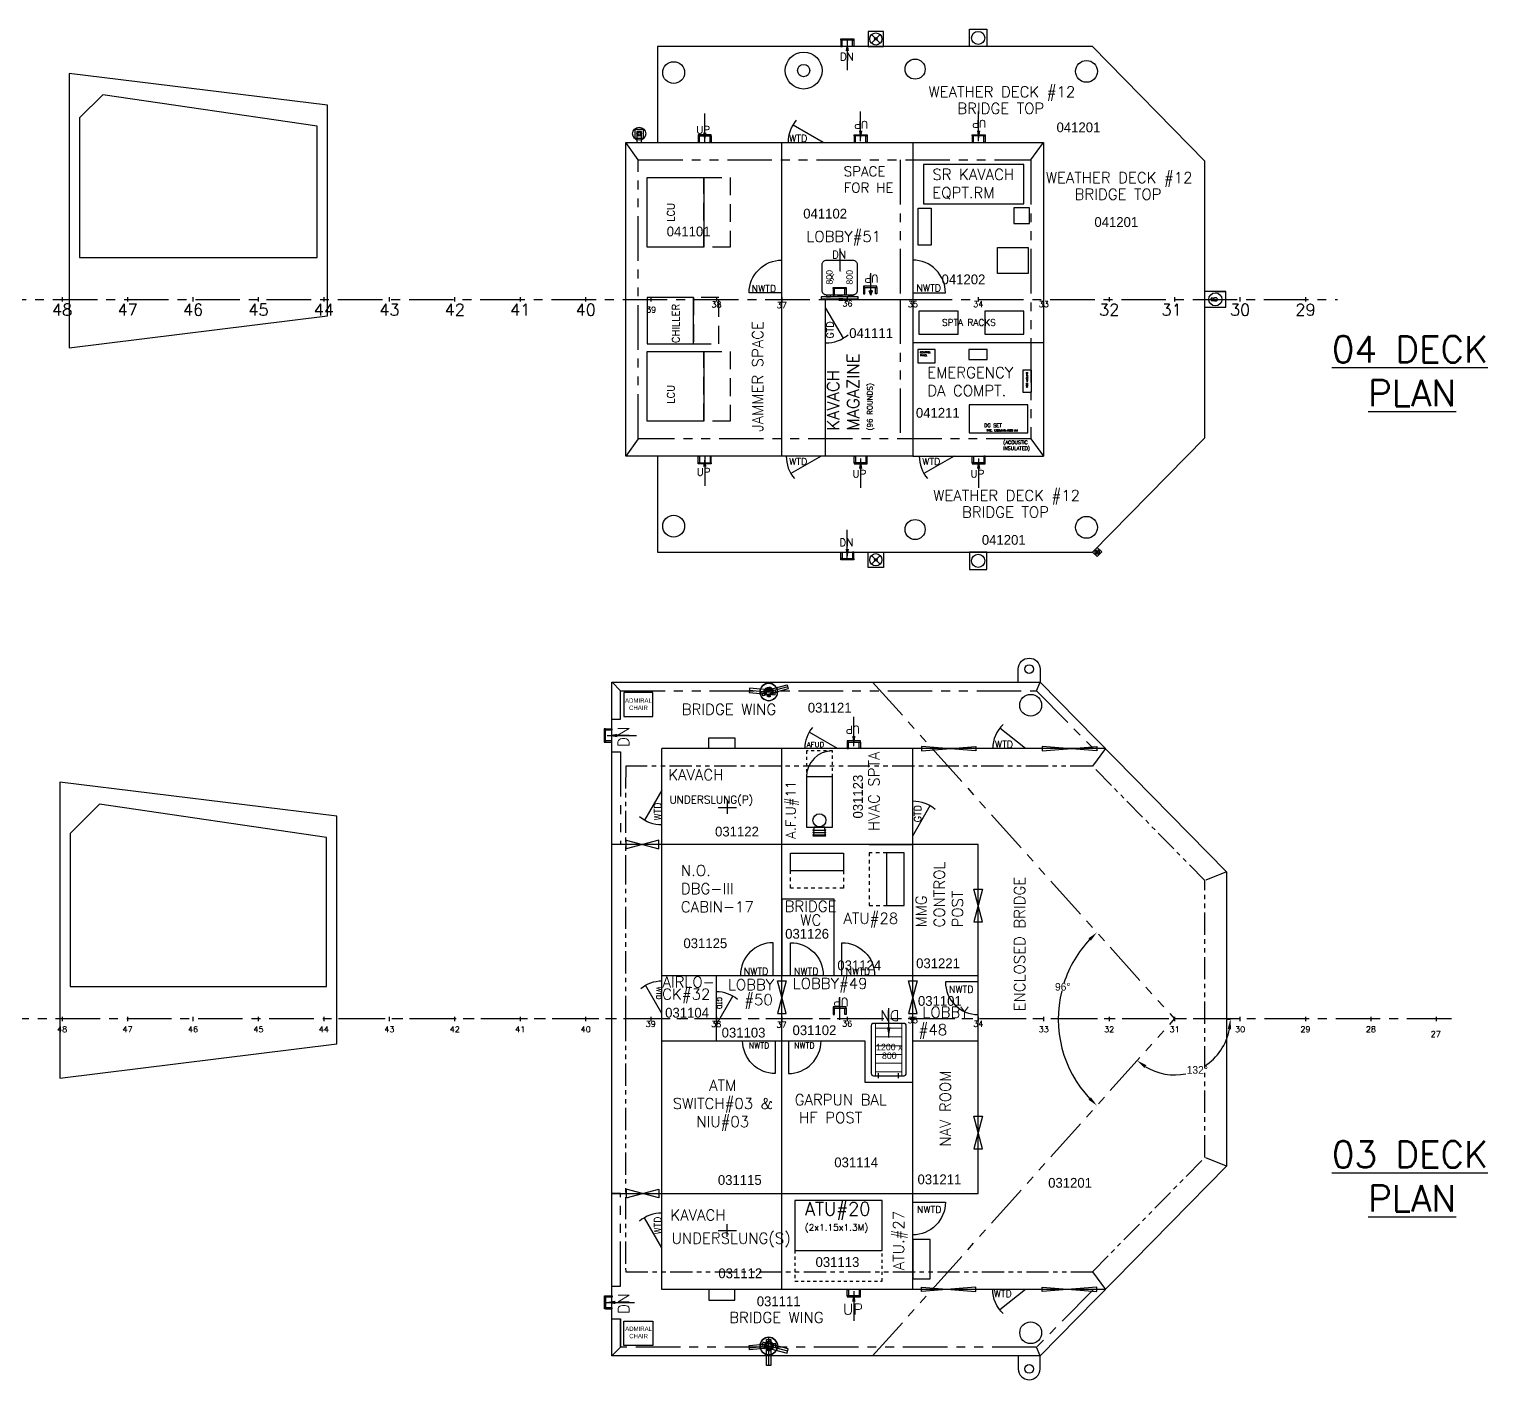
# Model space of a CAD drawing. Header units: inches. Extents: x -439515 to 171412, y -8673 to 415183.
# Drawn here: x 83570 to 112236, y 196994 to 223549 of the extents above; entities that cross this region are included whole.
import ezdxf
from ezdxf.enums import TextEntityAlignment as Align

# ---------------------------------------------------------------- set-up
doc = ezdxf.new("R2010")
doc.units = ezdxf.units.IN
doc.header["$LTSCALE"] = 700
doc.header["$MEASUREMENT"] = 0
doc.header["$PDMODE"] = 34
for name, pattern in [('CENTER', [2, 1.25, -0.25, 0.25, -0.25]), ('DASHED', [0.75, 0.5, -0.25]), ('DOT', [0.2, 0.1, -0.1]), ('PHANTOM', [2.5, 1.25, -0.25, 0.25, -0.25, 0.25, -0.25]), ('PHANTOM2', [1.25, 0.625, -0.125, 0.125, -0.125, 0.125, -0.125])]:
    doc.linetypes.add(name, pattern=pattern)
for name, color, linetype in [('00', 7, 'Continuous'), ('01', 7, 'Continuous'), ('3_DK_TEXT', 7, 'Continuous'), ('AFU D', 7, 'Continuous'), ('COMPT.NOS', 4, 'Continuous'), ('COMPTNAME', 7, 'Continuous'), ('HATCH', 142, 'Continuous'), ('HATCHES', 7, 'Continuous'), ('LIGHT_BULKHEADS', 7, 'Continuous'), ('UP-DOWN', 7, 'Continuous')]:
    doc.layers.add(name, color=color, linetype=linetype)
doc.layers.add('LADDER', color=7, linetype='Continuous', lineweight=15)
doc.styles.add('ROMANS', font='romans')
doc.styles.add('style1', font='romans.shx', dxfattribs={"height": 250})
doc.dimstyles.new('ISO-25', dxfattribs={"dimtxt": 2.5, "dimasz": 2.5, "dimexe": 1.25, "dimexo": 0.625, "dimtad": 1, "dimdsep": 46, "dimtxsty": 'Standard', "dimcen": 2.5, "dimadec": 0, "dimazin": 0, "dimtfac": 1, "dimtmove": 2, "dimatfit": 3, "dimfxl": 1, "dimtolj": 1, "dimtzin": 0, "dimarcsym": 0})
doc.dimstyles.get("Standard").update_dxf_attribs({"dimtxt": 150.18, "dimasz": 200.18, "dimexe": 0.8, "dimexo": 0.625, "dimgap": 0.09, "dimtad": 0, "dimtih": 1, "dimtoh": 1, "dimdec": 0, "dimzin": 0, "dimdsep": 46, "dimtxsty": 'Standard', "dimcen": 8.09, "dimclrd": 40, "dimclre": 40, "dimadec": 0, "dimazin": 0, "dimtfac": 1, "dimtdec": 0, "dimtofl": 0, "dimtmove": 0, "dimatfit": 3, "dimfxl": 1, "dimtolj": 1, "dimtzin": 0, "dimarcsym": 0})

# ---------------------------------------------------------------- blocks, each defined once
blk = doc.blocks.new('fghghj')
at = {"color": 3, "linetype": 'Continuous'}
blk.add_lwpolyline([(318315, -37952), (318615, -37952), (318615, -37927), (318315, -37927)], close=True, dxfattribs=at)
at = {"layer": '00', "color": 3}
for points in [[(318345, -38102), (318345, -37952), (318315, -37952), (318315, -38102)], [(318585, -38102), (318585, -37952), (318615, -37952), (318615, -38102)]]:
    blk.add_lwpolyline(points, close=True, dxfattribs=at)
at = {"layer": '01', "color": 4, "linetype": 'ByBlock'}
blk.add_line((318615, -37927), (318615, -37927), dxfattribs=at)
blk.add_line((318615, -37927), (318615, -37927), dxfattribs=at)
blk = doc.blocks.new('DRW', base_point=(42299, 4033))
at = {"linetype": 'Continuous'}
blk.add_line((41799, 4033), (42665, 4533), dxfattribs=at)
blk.add_arc((41799, 4033), 1000, 0, 40, dxfattribs=at)
blk = doc.blocks.new('fgh')
at = {"color": 40}
blk.add_lwpolyline([(1550, 93659), (1550, 93138)], dxfattribs=at)
blk.add_solid([(1536, 93598), (1550, 93679), (1563, 93598)], dxfattribs=at)
blk = doc.blocks.new('DLW', base_point=(36724, 4033))
at = {"linetype": 'Continuous'}
blk.add_line((37224, 4033), (36358, 4533), dxfattribs=at)
blk.add_arc((37224, 4033), 1000, 140, 180, dxfattribs=at)
blk = doc.blocks.new('device 1k plan1')
at = {"layer": '01', "linetype": 'ByBlock'}
for points in [[(182133, 291323), (182145, 291323), (182145, 291333), (182133, 291333)], [(182145, 291303), (182198, 291303), (182198, 291353), (182145, 291353)]]:
    blk.add_lwpolyline(points, close=True, dxfattribs=at)
for centre, radius in [((182243, 291328), 150), ((182248, 291328), 43.2)]:
    blk.add_circle(centre, radius, dxfattribs=at)
blk = doc.blocks.new('atu20plan1')
at = {"layer": '01', "color": 3, "linetype": 'ByBlock'}
blk.add_lwpolyline([(174063, 216391), (176063, 216391), (176063, 217541), (174063, 217541)], close=True, dxfattribs=at)
at = {"layer": '01', "color": 4, "linetype": 'DOT'}
blk.add_lwpolyline([(174063, 216391), (174063, 215691), (176063, 215691), (176063, 216391)], dxfattribs=at)
at = {"insert": (174290, 217497), "char_height": 400, "width": 1855.09, "attachment_point": 1, "style": 'ROMANS'}
blk.add_mtext('{\\H0.75x;ATU#20\\P\\H0.5x;(2x1.15x1.3M)\\P }', dxfattribs=at)
blk = doc.blocks.new('DLN', base_point=(36758, 6815))
at = {"linetype": 'Continuous'}
blk.add_lwpolyline([(37258, 6815), (37258, 7815, 0.414214), (36258, 6815)], format="xyb", dxfattribs=at)
blk = doc.blocks.new('*D248')
at = {"layer": '01', "color": 40, "linetype": 'ByBlock', "lineweight": -2, "transparency": 16777216}
blk.add_line((107100, 204088), (107177, 204088), dxfattribs=at)
for start, end in [(302.3773, 349.5388), (238.6102, 281.6927)]:
    blk.add_arc((106078, 204088), 1098, start, end, dxfattribs=at)
at = {"layer": '01', "color": 40, "linetype": 'ByBlock', "transparency": 16777216}
for points in [[(107124, 203892), (107191, 203886), (107176, 204088)], [(105486, 203124), (105526, 203178), (105346, 203270)]]:
    blk.add_solid(points, dxfattribs=at)
at = {"layer": 'Defpoints', "color": 0, "linetype": 'ByBlock', "transparency": 16777216}
for p in [(102220, 204088), (106078, 204088), (107100, 204088), (106118, 202991), (100146, 197465)]:
    blk.add_point(p, dxfattribs=at)
at = {"layer": '01', "color": 0, "linetype": 'ByBlock', "transparency": 16777216, "insert": (106526, 203086), "char_height": 150.2, "attachment_point": 5}
blk.add_mtext('\\A1;132°', dxfattribs=at)
blk = doc.blocks.new('*D249')
at = {"layer": '01', "color": 40, "linetype": 'ByBlock', "lineweight": -2, "transparency": 16777216}
for start, end in [(136.8721, 161.9786), (165.9027, 223.1279)]:
    blk.add_arc((106078, 204088), 2285, start, end, dxfattribs=at)
at = {"layer": '01', "color": 40, "linetype": 'ByBlock', "transparency": 16777216}
for points in [[(104387, 205674), (104434, 205627), (104553, 205790)], [(104434, 202550), (104387, 202502), (104553, 202386)]]:
    blk.add_solid(points, dxfattribs=at)
at = {"layer": 'Defpoints', "color": 0, "linetype": 'ByBlock', "transparency": 16777216}
for p in [(100146, 210712), (106078, 204088), (106078, 204088), (103882, 203457), (100146, 197465)]:
    blk.add_point(p, dxfattribs=at)
at = {"layer": '01', "color": 0, "linetype": 'ByBlock', "transparency": 16777216, "insert": (103882, 204720), "char_height": 150.2, "attachment_point": 5}
blk.add_mtext('\\A1;96°', dxfattribs=at)
blk = doc.blocks.new('gtd750')
at = {"linetype": 'Continuous'}
blk.add_line((-88850, 221641), (-88475, 222291), dxfattribs=at)
blk.add_arc((-88850, 221641), 750, 50, 90, dxfattribs=at)
blk = doc.blocks.new('mmgplanview1')
at = {"color": 3, "linetype": 'CENTER'}
blk.add_line((166624, 213789, 6), (166624, 214439, 6), dxfattribs=at)
at = {"color": 3, "linetype": 'ByBlock', "elevation": 6}
blk.add_lwpolyline([(166574, 214389), (166674, 214389), (166674, 213789), (166574, 213789)], close=True, dxfattribs=at)
at = {"color": 3, "linetype": 'ByBlock'}
for radius in [200, 75]:
    blk.add_circle((166624, 214239, 6), radius, dxfattribs=at)
at = {"layer": '01', "linetype": 'DOT'}
blk.add_circle((166624, 214239, 6), 105, dxfattribs=at)
blk = doc.blocks.new('750DOOR1')
at = {"color": 7}
blk.add_line((-91894, 208089), (-91305, 207623), dxfattribs=at)
blk.add_arc((-91906, 208091), 762, 313.1183, 359.8503, dxfattribs=at)
blk = doc.blocks.new('A$C49E2739F')
at = {"layer": 'LADDER', "color": 3}
for p, q in [((112, 600), (1312, 600)), ((200, 600), (200, 0)), ((400, 600), (400, 0)), ((600, 600), (600, 0)), ((800, 600), (800, 0)), ((1000, 600), (1000, 0)), ((1200, 600), (1200, 0)), ((112, 0), (1312, 0))]:
    blk.add_line(p, q, dxfattribs=at)
blk = doc.blocks.new('htch88')
at = {"color": 5}
blk.add_line((163022, 672855), (162597, 672855), dxfattribs=at)
for points in [[(163447, 672805), (163447, 672855), (162597, 672855), (162597, 672805)], [(162810, 672855), (162810, 672895), (162722, 672895), (162722, 672855)], [(162985, 672855), (162985, 672895), (163072, 672895), (163072, 672855)], [(163094, 672775), (163094, 672805), (163004, 672805), (163004, 672775)], [(163235, 672855), (163235, 672895), (163322, 672895), (163322, 672855)]]:
    blk.add_lwpolyline(points, close=True, dxfattribs=at)
at = {"layer": 'HATCH'}
blk.add_lwpolyline([(162722, 673695), (163322, 673695, -0.414214), (163422, 673595), (163422, 672995, -0.414214), (163322, 672895), (162722, 672895, -0.414214), (162622, 672995), (162622, 673595, -0.414214)], format="xyb", close=True, dxfattribs=at)
at = {"color": 3, "linetype": 'Continuous', "xscale": -1}
blk.add_blockref('fghghj', (481487, 710997), dxfattribs=at)
at = {"layer": 'HATCHES'}
for p in [(162861, 673134), (163323, 673134)]:
    blk.add_text('800', height=150, rotation=90, dxfattribs=at).set_placement(p)
blk.add_text('  X', height=150, dxfattribs=at).set_placement((162664, 673228))
blk = doc.blocks.new('AFU10PLAN1')
at = {"layer": '01', "linetype": 'ByBlock'}
for p, q in [((383253, 223369), (383553, 223369)), ((383279, 223394), (383279, 223441)), ((383527, 223394), (383527, 223441)), ((383253, 223318), (383553, 223318)), ((383253, 223267), (383553, 223267))]:
    blk.add_line(p, q, dxfattribs=at)
at = {"layer": '01', "color": 4, "linetype": 'DOT'}
blk.add_lwpolyline([(383703, 224591), (383703, 225191), (383103, 225191), (383103, 224591)], dxfattribs=at)
at = {"layer": '01', "linetype": 'ByBlock'}
blk.add_lwpolyline([(383703, 224591), (383103, 224591), (383103, 223441), (383703, 223441)], close=True, dxfattribs=at)
for points in [[(383279, 223241), (383253, 223267), (383279, 223292), (383253, 223318), (383279, 223343), (383253, 223369), (383279, 223394)], [(383527, 223441), (383279, 223441)], [(383527, 223241), (383553, 223267), (383527, 223292), (383553, 223318), (383527, 223343), (383553, 223369), (383527, 223394)], [(383253, 223241), (383553, 223241)]]:
    blk.add_lwpolyline(points, dxfattribs=at)
blk.add_circle((383403, 223597), 150, dxfattribs=at)
blk.add_arc((383703, 224591), 600, 90, 180, dxfattribs=at)
blk = doc.blocks.new('afu10plan2')
at = {"layer": '01', "linetype": 'ByBlock', "rotation": 180}
blk.add_blockref('AFU10PLAN1', (556841, 450983), dxfattribs=at)
blk = doc.blocks.new('dfer45')
at = {"color": 40}
for p, q in [((-131930, 120161), (-131830, 120198)), ((-131930, 120161), (-131830, 120125)), ((-131830, 120198), (-131830, 120161)), ((-131830, 120125), (-131830, 120161))]:
    blk.add_line(p, q, dxfattribs=at)
at = {"layer": 'UP-DOWN', "color": 40}
blk.add_leader([(-131930, 120161), (-131427, 120161)], dimstyle='ISO-25', dxfattribs=at)

msp = doc.modelspace()

# ---------------------------------------------------------------- linework, layer by layer
at = {"color": 2, "linetype": 'PHANTOM'}
for p, q in [((95540.4, 220977.2), (95292.2, 221320.2)), ((103253.2, 220977.2), (103505.9, 221320.2)), ((95540.4, 215496.7), (95292.2, 215153.7)), ((103253.2, 215496.7), (103505.9, 215153.7))]:
    msp.add_line(p, q, dxfattribs=at)
at = {"color": 1}
for p, q in [((100933.7, 221320.2), (100933.7, 215153.7)), ((104721, 209404), (96003.9, 209404)), ((96003.9, 198772.6), (96003.9, 209404)), ((102219.8, 200658.8), (102219.8, 207517.8)), ((96003.9, 204945.7), (97075.6, 204945.7)), ((96003.9, 203659.6), (97075.6, 203659.6)), ((104721, 198772.6), (96003.9, 198772.6))]:
    msp.add_line(p, q, dxfattribs=at)
at = {"color": 5, "linetype": 'CENTER'}
for p, q in [((54635.5, 218236.9), (109279.3, 218236.9)), ((107364.1, 204088.3), (54635.5, 204088.3)), ((111522.2, 204088.3), (89359.2, 204088.3))]:
    msp.add_line(p, q, dxfattribs=at)
at = {"color": 7}
for p, q in [((84214.9, 218279.8), (84214.9, 218194.1)), ((85501, 218279.8), (85501, 218194.1)), ((86787.1, 218279.8), (86787.1, 218194.1)), ((88073.1, 218279.8), (88073.1, 218194.1)), ((89359.2, 218279.8), (89359.2, 218194.1)), ((90645.3, 218279.8), (90645.3, 218194.1)), ((91931.3, 218279.8), (91931.3, 218194.1)), ((93217.4, 218279.8), (93217.4, 218194.1)), ((94503.4, 218279.8), (94503.4, 218194.1)), ((94503.4, 218279.8), (94503.4, 218194.1)), ((95789.5, 218279.8), (95789.5, 218194.1)), ((97075.6, 218279.8), (97075.6, 218194.1)), ((104791.9, 218279.8), (104791.9, 218194.1)), ((106078, 218279.8), (106078, 218194.1)), ((107364.1, 218279.8), (107364.1, 218194.1)), ((108650.1, 218279.8), (108650.1, 218194.1)), ((84214.9, 204131.2), (84214.9, 204045.4)), ((85501, 204131.2), (85501, 204045.4)), ((86787.1, 204131.2), (86787.1, 204045.4)), ((88073.1, 204131.2), (88073.1, 204045.4)), ((89359.2, 204131.2), (89359.2, 204045.4)), ((99647.7, 204131.2), (99647.7, 204045.4)), ((108650.2, 204131.7), (108650.2, 204046)), ((108650.2, 204131.7), (108650.2, 204046)), ((109936.2, 204131.7), (109936.2, 204046)), ((109936.2, 204131.7), (109936.2, 204046)), ((111222.3, 204131.7), (111222.3, 204046))]:
    msp.add_line(p, q, dxfattribs=at)
at = {"color": 5}
for p, q in [((98361.6, 218279.8), (98361.6, 218194.1)), ((98361.6, 218279.8), (98361.6, 218194.1)), ((99647.7, 218279.8), (99647.7, 218194.1)), ((100933.7, 218279.8), (100933.7, 218194.1)), ((102219.8, 218279.8), (102219.8, 218194.1)), ((102219.8, 218279.8), (102219.8, 218194.1)), ((103505.9, 218279.8), (103505.9, 218194.1)), ((90645.3, 204131.2), (90645.3, 204045.4)), ((91931.3, 204131.2), (91931.3, 204045.4)), ((91931.3, 204131.2), (91931.3, 204045.4)), ((93217.4, 204131.2), (93217.4, 204045.4)), ((93217.4, 204131.2), (93217.4, 204045.4)), ((93217.4, 204131.2), (93217.4, 204045.4)), ((93217.4, 204131.2), (93217.4, 204045.4)), ((94503.4, 204131.2), (94503.4, 204045.4)), ((94503.4, 204131.2), (94503.4, 204045.4)), ((94503.5, 204131.2), (94503.5, 204045.4)), ((94503.5, 204131.2), (94503.5, 204045.4)), ((95789.5, 204131.2), (95789.5, 204045.4)), ((95789.5, 204131.2), (95789.5, 204045.4)), ((97075.6, 204131.2), (97075.6, 204045.4)), ((97075.6, 204131.2), (97075.6, 204045.4)), ((98361.7, 204131.2), (98361.7, 204045.4)), ((98361.7, 204131.2), (98361.7, 204045.4)), ((99647.7, 204131.2), (99647.7, 204045.4)), ((100933.8, 204131.2), (100933.8, 204045.4)), ((100933.8, 204131.2), (100933.8, 204045.4)), ((102219.8, 204131.2), (102219.8, 204045.4)), ((102219.8, 204131.2), (102219.8, 204045.4)), ((103505.9, 204131.2), (103505.9, 204045.4)), ((104792, 204131.2), (104792, 204045.4)), ((106078, 204131.2), (106078, 204045.4)), ((107364.1, 204131.2), (107364.1, 204045.4))]:
    msp.add_line(p, q, dxfattribs=at)
for p, q in [((104599.1, 213232.7), (104519.2, 213305.1)), ((104595.4, 213306.7), (104521.9, 213230.1)), ((97289.8, 208372.2), (97289.8, 208120.1)), ((95023.1, 200658.8), (102219.8, 200658.8)), ((97289.8, 199804.4), (97289.8, 200056.5))]:
    msp.add_line(p, q)
at = {"color": 4, "linetype": 'PHANTOM'}
for p, q in [((95191.9, 210542.5), (95023.9, 210711.5)), ((95023.8, 209982.7), (95191.9, 209982.7)), ((95023.8, 198193.9), (95191.9, 198193.9))]:
    msp.add_line(p, q, dxfattribs=at)
at = {"color": 0}
msp.add_line((100933.8, 198772.6), (100933.8, 209404), dxfattribs=at)
at = {"color": 2}
for p, q in [((97110.5, 208246), (97469.4, 208246)), ((97110.5, 199930.6), (97469.4, 199930.6))]:
    msp.add_line(p, q, dxfattribs=at)
at = {"linetype": 'Continuous'}
msp.add_line((102219.8, 207517.8), (95022.8, 207517.8), dxfattribs=at)
at = {"color": 42}
for p, q in [((97075.6, 204945.7), (102219.8, 204945.7)), ((100933.8, 203659.6), (102219.8, 203659.6))]:
    msp.add_line(p, q, dxfattribs=at)
at = {"color": 7, "elevation": 3144}
for points in [[(84358.6, 222679.3), (84358.6, 217286.4), (89429.9, 217916), (89429.9, 222056.8)], [(84171.2, 208742.4), (84171.2, 202925.7), (89617.3, 203601.8), (89617.3, 208073.9)]]:
    msp.add_lwpolyline(points, close=True, dxfattribs=at)
at = {"color": 7}
for points in [[(85015.2, 222260.5), (84560, 221805.4), (84560, 219062.9), (89228.4, 219062.9), (89228.4, 221641.5)], [(84949.3, 208310.9), (84372.7, 207734.3), (84372.7, 204726.9), (89415.8, 204726.9), (89415.8, 207654.7)]]:
    msp.add_lwpolyline(points, close=True, dxfattribs=at)
at = {"color": 2, "linetype": 'PHANTOM'}
for points in [[(95540.4, 215496.7), (95540.4, 220977.2), (103253.2, 220977.2), (103253.2, 215496.7), (95540.4, 215496.7)], [(100686.1, 220977.2), (100686.1, 218236.9), (100686.1, 215496.7)]]:
    msp.add_lwpolyline(points, dxfattribs=at)
for points in [[(96831, 220634.3), (96831, 219262.5), (95716.4, 219262.5), (95716.4, 220634.3)], [(101038.6, 219303.1), (101038.6, 220031.9), (101295.8, 220031.9), (101295.8, 219303.1)], [(102922.9, 219729), (103231.5, 219729), (103231.5, 220037.7), (102922.9, 220037.7)], [(103202, 219258), (103202, 218743.5), (102601.8, 218743.5), (102601.8, 219258)], [(103202, 219258), (103202, 218743.5), (102601.8, 218743.5), (102601.8, 219258)], [(96625.3, 218274.4), (95716.4, 218274.4), (95716.4, 217365.6), (96625.3, 217365.6)], [(101055, 217554.8), (101826.6, 217554.8), (101826.6, 218004.9), (101055, 218004.9)], [(102347.5, 217554.8), (103119.1, 217554.8), (103119.1, 218004.9), (102347.5, 218004.9)], [(96831, 217211.4), (96831, 215839.6), (95716.4, 215839.6), (95716.4, 217211.4)], [(101031.7, 216988.3), (101374.7, 216988.3), (101374.7, 217249.8), (101031.7, 217249.8)], [(102034.1, 217056.9), (102394.2, 217056.9), (102394.2, 217249.8), (102034.1, 217249.8)], [(103098.1, 216842.8), (103098.1, 216414.1), (103269.6, 216414.1), (103269.6, 216842.8)], [(102041.3, 215611.9), (103198.7, 215611.9), (103198.7, 216160.6), (102041.3, 216160.6)], [(104557.9, 213359.2), (104467.7, 213267.5), (104560.5, 213178.4), (104649.6, 213271.2)], [(95255.4, 210034.4), (95823.3, 210034.4), (95823.3, 210507.5), (95255.4, 210507.5)], [(97440, 209404), (96925.6, 209404), (96925.6, 209618.4), (97440, 209618.4)], [(97440, 198772.6), (96925.6, 198772.6), (96925.6, 198558.2), (97440, 198558.2)], [(95255.4, 198144.6), (95823.3, 198144.6), (95823.3, 197671.5), (95255.4, 197671.5)]]:
    msp.add_lwpolyline(points, close=True)
at = {"color": 2, "linetype": 'DASHED'}
for points in [[(97345.4, 220634.3), (97345.4, 219262.5), (96831, 219262.5), (96831, 220634.3)], [(97126.3, 217365.6), (97126.3, 218274.4), (96625.3, 218274.4), (96625.3, 217365.6)], [(97345.4, 217211.4), (97345.4, 215839.6), (96831, 215839.6), (96831, 217211.4)]]:
    msp.add_lwpolyline(points, close=True, dxfattribs=at)
for points in [[(103008.9, 210711.5), (103008.9, 210968.7, -1), (103437.6, 210968.7), (103437.6, 210711.5)], [(103008.9, 197465.1), (103008.9, 197207.9, 1), (103437.6, 197207.9), (103437.6, 197465.1)]]:
    msp.add_lwpolyline(points, format="xyb")
at = {"color": 4, "linetype": 'PHANTOM'}
for points in [[(95191.9, 209982.7), (95191.9, 210542.5), (103366.7, 210542.5), (104484.2, 209404)], [(95022.8, 209339.6), (95191.9, 209339.6), (95191.9, 207517.8), (95022.8, 207517.8)], [(95022.8, 198836.9), (95191.9, 198836.9), (95191.9, 200658.8), (95022.8, 200658.8)], [(104484.2, 198772.6), (103366.7, 197634.1), (95191.9, 197634.1), (95191.9, 198193.3)], [(95022.9, 198193.3), (95191.9, 198193.3), (95191.9, 197634.1), (95022.8, 197465.1)]]:
    msp.add_lwpolyline(points, dxfattribs=at)
at = {"color": 42}
for points in [[(97075.6, 203659.6), (99990.7, 203659.6), (99990.7, 202845.1), (100933.8, 202845.1)], [(98361.7, 203659.6), (99990.7, 203659.6), (99990.7, 202845.1), (100933.8, 202845.1)]]:
    msp.add_lwpolyline(points, dxfattribs=at)
for centre, radius in [((104558.7, 213269.4), 42.9), ((104558.5, 213268.2), 12.9), ((103223.3, 210968.7), 85.7), ((103223.3, 197207.9), 85.7)]:
    msp.add_circle(centre, radius)
at = {"color": 7}
for centre in [(103251.4, 210256.8), (103252, 197919.8)]:
    msp.add_circle(centre, 214.3, dxfattribs=at)
at = {"layer": '00', "color": 1}
for p, q in [((98361.6, 215153.7), (98361.6, 221320.2)), ((99219, 215153.7), (99219, 218236.9)), ((99219, 218236.9), (100933.7, 218236.9)), ((103505.9, 217379.6), (100933.7, 217379.6))]:
    msp.add_line(p, q, dxfattribs=at)
at = {"layer": '00', "color": 3, "linetype": 'PHANTOM2'}
for p, q in [((104721, 209404), (104467.8, 209057.7)), ((107099.5, 206980.9), (106676.2, 206807.9)), ((107099.5, 201195.6), (106676.2, 201368.7)), ((104467.8, 199118.9), (104721, 198772.6))]:
    msp.add_line(p, q, dxfattribs=at)
msp.add_lwpolyline([(95287.2, 204088.3), (95292.2, 199118.9), (104467.8, 199118.9), (106676.2, 201368.7), (106676.2, 206807.9), (104467.8, 209057.7), (95292.2, 209057.7), (95287, 207171.5), (95287.2, 204088.3)], dxfattribs=at)
at = {"layer": '00'}
for points in [[(95302.3, 207432.1), (95302.3, 207603.5), (95945.3, 207432.1), (95945.3, 207603.5), (95302.3, 207432.1)], [(102134.1, 206639), (102305.6, 206639), (102134.1, 205996), (102305.6, 205996), (102134.1, 206639)], [(98275.9, 204838.5), (98447.4, 204838.5), (98275.9, 204195.5), (98447.4, 204195.5), (98275.9, 204838.5)], [(100848, 204838.5), (101019.5, 204838.5), (100848, 204195.5), (101019.5, 204195.5), (100848, 204838.5)], [(102134.1, 201537.6), (102305.6, 201537.6), (102134.1, 202180.6), (102305.6, 202180.6), (102134.1, 201537.6)], [(95302.3, 200744.5), (95302.3, 200573.1), (95945.3, 200744.5), (95945.3, 200573.1), (95302.3, 200744.5)]]:
    msp.add_lwpolyline(points, dxfattribs=at)
at = {"layer": '01', "linetype": 'ByBlock'}
for p, q in [((100207.9, 223356.4), (100123, 223441.3)), ((100207.9, 223356.4), (100123, 223271.6)), ((100207.9, 223356.4), (100292.8, 223441.3)), ((100207.9, 223356.4), (100292.8, 223271.5)), ((100057.8, 223206.4), (100207.8, 223206.4)), ((95292.2, 215153.7), (95292.2, 221320.2)), ((95292.2, 221320.2), (100933.7, 221320.2)), ((100933.7, 221320.2), (103505.9, 221320.2)), ((103505.9, 221320.2), (103505.9, 215153.7)), ((100933.7, 215153.7), (95292.2, 215153.7)), ((100933.7, 215153.7), (103505.9, 215153.7)), ((100057.8, 213267.5), (100207.8, 213267.5)), ((100207.9, 213117.5), (100123, 213202.3)), ((100207.9, 213117.5), (100123, 213032.6)), ((100207.9, 213117.5), (100292.8, 213202.4)), ((100207.9, 213117.5), (100292.8, 213032.6)), ((98361.7, 198772.6), (98361.7, 209404)), ((100076.4, 207517.8), (100933.8, 207517.8))]:
    msp.add_line(p, q, dxfattribs=at)
at = {"layer": '01', "color": 2, "linetype": 'ByBlock'}
for p, q in [((106676.2, 218236.9), (107084.7, 218236.9)), ((106885.2, 218390.8), (107084.7, 218390.8))]:
    msp.add_line(p, q, dxfattribs=at)
at = {"layer": '01', "color": 4, "linetype": 'PHANTOM'}
for p in [(100145.6, 210711.5), (100145.6, 197465.1)]:
    msp.add_line(p, (106078, 204088.3), dxfattribs=at)
at = {"layer": '01', "color": 4, "linetype": 'ByBlock'}
for p, q in [((103366.7, 210542.5), (103437.6, 210711.5)), ((103437.6, 197465.1), (103366.7, 197634.1))]:
    msp.add_line(p, q, dxfattribs=at)
at = {"layer": '01', "color": 1, "linetype": 'ByBlock'}
msp.add_line((97075.6, 203659.6), (97075.6, 204945.7), dxfattribs=at)
at = {"layer": '01', "linetype": 'ByBlock'}
for points in [[(100057.8, 223206.4), (100357.9, 223206.4), (100357.9, 223506.5), (100057.8, 223506.5)], [(102048.3, 223549.3), (102391.3, 223549.3), (102391.3, 223206.4), (102048.3, 223206.4)], [(95472, 221407.1), (95643.4, 221407.1), (95643.4, 221578.6), (95472, 221578.6)], [(95514.8, 221320.2), (95600.6, 221320.2), (95600.6, 221536.9), (95514.8, 221536.9)], [(100057.8, 213267.5), (100357.9, 213267.5), (100357.9, 212967.4), (100057.8, 212967.4)], [(102048.3, 212924.5), (102391.3, 212924.5), (102391.3, 213267.5), (102048.3, 213267.5)], [(103437.6, 197465.1), (95022.8, 197465.1), (95022.8, 210711.5), (103437.6, 210711.5), (107099.5, 206981), (107099.5, 201195.6)], [(100933.8, 198982), (101276.7, 198982), (101276.7, 199753.6), (100933.8, 199753.6)]]:
    msp.add_lwpolyline(points, close=True, dxfattribs=at)
for points in [[(95918.1, 215153.7), (95918.1, 213267.5), (104467.7, 213267.5), (106676.2, 215517.3), (106676.2, 220956.6), (104467.7, 223206.4), (95918.1, 223206.4), (95918.1, 221320.2)], [(101105.3, 209361.2), (102177, 209446.9), (102177, 209361.2), (101105.3, 209446.9), (101105.3, 209361.2)], [(103477.8, 209361.2), (104549.6, 209446.9), (104549.6, 209361.2), (103477.8, 209446.9), (103477.8, 209361.2)], [(101105.3, 198815.4), (102177, 198729.7), (102177, 198815.4), (101105.3, 198729.7), (101105.3, 198815.4)], [(103477.8, 198815.4), (104549.6, 198729.7), (104549.6, 198815.4), (103477.8, 198729.7), (103477.8, 198815.4)]]:
    msp.add_lwpolyline(points, dxfattribs=at)
at = {"layer": '01', "color": 4, "linetype": 'ByBlock'}
msp.add_lwpolyline([(101148.1, 220114.3), (103120, 220114.3), (103120, 220885.9), (101148.1, 220885.9)], close=True, dxfattribs=at)
at = {"layer": '01', "color": 2, "linetype": 'ByBlock'}
msp.add_lwpolyline([(106676.2, 218084.6), (107084.7, 218083), (107084.7, 218390.8), (106676.2, 218389.2)], dxfattribs=at)
at = {"layer": '01', "color": 5, "linetype": 'ByBlock'}
for points in [[(99570.6, 207003.4), (98533.1, 207003.4), (98533.1, 207346.3), (99570.6, 207346.3)], [(100419.4, 207356.8), (100419.4, 206319.4), (100762.3, 206319.4), (100762.3, 207356.8)]]:
    msp.add_lwpolyline(points, close=True, dxfattribs=at)
at = {"layer": '01', "color": 4, "linetype": 'DOT'}
for points in [[(100419.4, 207356.8), (100076.4, 207356.8), (100076.4, 206319.4), (100419.4, 206319.4)], [(99570.6, 207003.4), (99570.6, 206660.4), (98533.1, 206660.4), (98533.1, 207003.4)]]:
    msp.add_lwpolyline(points, dxfattribs=at)
at = {"layer": '01', "linetype": 'ByBlock'}
for centre, radius in [((100207.9, 223356.4), 120), ((100207.9, 223356.4), 25.7), ((102219.8, 223377.9), 128.6), ((98790.3, 222734.9), 362.2), ((96235.5, 222695.3), 214.3), ((98790.3, 222734.9), 120.5), ((100980.1, 222763), 197.2), ((104348.9, 222719.4), 214.3), ((95557.7, 221492.8), 128.6), ((95557.7, 221492.8), 45), ((95557.7, 221492.8), 25.7), ((96235.5, 213778.6), 214.3), ((100980.1, 213710.9), 197.2), ((104348.9, 213754.5), 214.3), ((100207.9, 213117.5), 120), ((100207.9, 213117.5), 25.7), ((102219.8, 213096), 128.6)]:
    msp.add_circle(centre, radius, dxfattribs=at)
at = {"layer": 'COMPTNAME', "linetype": 'ByBlock'}
for p, q in [((99390.5, 206446.1), (98361.7, 206446.1)), ((98361.7, 206446.1), (98361.7, 204945.7)), ((99390.5, 204945.7), (99390.5, 206446.1))]:
    msp.add_line(p, q, dxfattribs=at)
at = {"layer": 'HATCHES', "color": 1}
msp.add_lwpolyline([(100162.1, 202973.7), (100762.3, 202973.7, 0.4142136), (100805.2, 203016.6), (100805.2, 203959.7, 0.4142136), (100762.3, 204002.6), (100162.1, 204002.6, 0.4142136), (100119.3, 203959.7), (100119.3, 203016.6, 0.4142136)], format="xyb", close=True, dxfattribs=at)
at = {"layer": 'LIGHT_BULKHEADS'}
for p, q in [((100257.7, 202925.6), (100257.7, 203021.9)), ((100654.1, 202925.6), (100654.1, 203021.9))]:
    msp.add_line(p, q, dxfattribs=at)

# ---------------------------------------------------------------- block references
at = {"color": 2, "linetype": 'Continuous', "yscale": 0.8573749999999999, "zscale": 0.8573749999999999}
for p, xscale in [((372691.5, 255874.6), -0.8573749999999999), ((-176197.1, 253987.9), 0.8573749999999999), ((372953.8, 253987.9), -0.8573749999999999), ((375272.9, 253987.9), -0.8573749999999999)]:
    msp.add_blockref('fghghj', p, dxfattribs=dict(at, xscale=xscale))
at = {"yscale": 0.8573749999999999, "zscale": 0.8573749999999999}
for name, p, xscale, rotation in [('fgh', (100836.6, 299092.2), 0.8573749999999999, 180), ('dfer45', (203132.3, 331432.8), 0.8573749999999999, 90), ('fgh', (98168.9, 284373.8), -0.8573749999999999, 180)]:
    msp.add_blockref(name, p, dxfattribs=dict(at, xscale=xscale, rotation=rotation))
at = {"color": 2}
for name, p, xscale, yscale, zscale, rotation in [('DLN', (98361.6, 218687.1), -0.6430312499999998, 0.6430312499999998, 0.6430312499999998, 90), ('DLN', (100933.7, 218687.1), 0.6430312499999998, 0.6430312499999998, 0.6430312499999998, 270), ('fghghj', (-176197.1, 182486), -0.8573749999999999, 0.8573749999999999, 0.8573749999999999, 180), ('DLN', (102219.8, 204495.5), 0.6430312499999998, 0.6430312499999998, 0.6430312499999998, 90), ('DLN', (100933.8, 200165.8), -0.6430312499999998, 0.6430312499999998, 0.6430312499999998, 270)]:
    msp.add_blockref(name, p, dxfattribs=dict(at, xscale=xscale, yscale=yscale, zscale=zscale, rotation=rotation))
at = {"color": 3, "linetype": 'Continuous', "xscale": 0.8573749999999999, "yscale": 0.8573749999999999, "zscale": 0.8573749999999999}
msp.add_blockref('fghghj', (-172946, 251011.8), dxfattribs=at)
at = {"color": 2, "linetype": 'Continuous', "yscale": 0.8573749999999999, "zscale": 0.8573749999999999, "rotation": 180}
for p, xscale in [((372953.8, 182486), 0.8573749999999999), ((375272.9, 182486), 0.8573749999999999), ((-173396.1, 180599.9), -0.8573749999999999)]:
    msp.add_blockref('fghghj', p, dxfattribs=dict(at, xscale=xscale))
at = {"linetype": 'ByBlock'}
for p, xscale, yscale, zscale, rotation in [((-97330.4, 84211.6, -5.3), -0.857375, 0.8573749999999999, 0.8573749999999999, 265.0000000001269), ((312503.2, 120067.4, -5.3), 0.857375, 0.857375, 0.857375, 104.9999999978606), ((-97330.4, 323965, -5.3), 0.8573749999999998, 0.8573749999999998, 0.8573749999999998, 274.9999999998731), ((312503.2, 288109.2, -5.3), -0.857375, 0.8573749999999999, 0.8573749999999999, 75.00000000213929)]:
    msp.add_blockref('mmgplanview1', p, dxfattribs=dict(at, xscale=xscale, yscale=yscale, zscale=zscale, rotation=rotation))
at = {"color": 5, "linetype": 'Continuous', "yscale": 0.8573749999999999, "zscale": 0.8573749999999999}
for p, xscale, rotation in [((62355.1, -63382.6), 0.8573749999999999, 90), ((372820.1, 166104.9), 0.8573749999999999, 180), ((62356.1, 471559.2), -0.8573749999999999, 90)]:
    msp.add_blockref('fghghj', p, dxfattribs=dict(at, xscale=xscale, rotation=rotation))
at = {"color": 5, "linetype": 'Continuous', "xscale": 0.8573749999999999, "yscale": 0.8573749999999999, "zscale": 0.8573749999999999}
for p in [(-173267.5, 242071.8), (-173546.1, 236841.7)]:
    msp.add_blockref('fghghj', p, dxfattribs=at)
at = {"color": 2, "yscale": 0.6430312499999998, "zscale": 0.6430312499999998}
for p, xscale in [((97868.7, 204945.7), 0.6430312499999998), ((98854.6, 204945.7), -0.6430312499999998), ((99862.1, 204945.7), -0.6430312499999998)]:
    msp.add_blockref('DLN', p, dxfattribs=dict(at, xscale=xscale))
at = {"linetype": 'ByBlock', "xscale": 0.8573749999999999, "yscale": 0.8573749999999999, "zscale": 0.8573749999999999}
msp.add_blockref('mmgplanview1', (-44755.2, 13975.2, -5.3), dxfattribs=at)
at = {"layer": '00'}
for name, p, xscale, yscale, zscale, rotation in [('DRW', (96003.9, 208246.1), -0.6859000000399245, 0.6859000000399245, 0.6859, 90), ('DRW', (100933.8, 208032.2), -0.6859000000399245, 0.6859000000399245, 0.6859, 270), ('DLN', (97911.5, 203659.6), -0.6430312499999998, 0.6430312499999998, 0.6430312499999998, 180), ('DLN', (98811.8, 203659.6), 0.6430312499999998, 0.6430312499999998, 0.6430312499999998, 180), ('DRW', (96003.9, 199930.5), 0.6859000000399245, 0.6859000000399245, 0.6859, 90)]:
    msp.add_blockref(name, p, dxfattribs=dict(at, xscale=xscale, yscale=yscale, zscale=zscale, rotation=rotation))
at = {"layer": '01', "xscale": -0.6859000000399245, "yscale": 0.6859000000399245, "zscale": 0.6859}
msp.add_blockref('DRW', (98833.2, 221320.2), dxfattribs=at)
at = {"layer": '01', "color": 3, "linetype": 'ByBlock', "xscale": 0.8573749999999999, "yscale": 0.8573749999999999, "zscale": 0.8573749999999999}
msp.add_blockref('htch88', (-40273.6, -358600.9), dxfattribs=at)
at = {"layer": '01', "color": 2, "linetype": 'ByBlock', "xscale": 0.8573749999999999, "yscale": 0.8573749999999999, "zscale": 0.8573749999999999}
msp.add_blockref('device 1k plan1', (-49369.8, -31540.2), dxfattribs=at)
at = {"layer": '01', "xscale": 0.6859000000399245, "yscale": 0.6859000000399245, "zscale": 0.6859}
for p, rotation in [((99222, 217722.5), 270), ((98790.3, 215153.7), 180), ((101405.3, 215153.7), 180)]:
    msp.add_blockref('DRW', p, dxfattribs=dict(at, rotation=rotation))
at = {"layer": '01', "linetype": 'ByBlock', "xscale": 0.8573749999999999, "yscale": 0.8573749999999999, "zscale": 0.8573749999999999, "rotation": 180}
for name, p in [('750DOOR1', (24361.1, 387814.3)), ('afu10plan2', (247801.5, 402949.1))]:
    msp.add_blockref(name, p, dxfattribs=at)
at = {"layer": '01', "color": 1, "linetype": 'ByBlock', "yscale": 0.8573749999999999, "zscale": 0.8573749999999999}
for p, xscale in [((19826.1, 14165.6), -0.8573749999999999), ((173253.4, 13951.3), 0.8573749999999999)]:
    msp.add_blockref('gtd750', p, dxfattribs=dict(at, xscale=xscale))
at = {"layer": '01', "linetype": 'ByBlock', "yscale": 0.8573749999999999, "zscale": 0.8573749999999999}
for name, p, xscale in [('atu20plan1', (-50618.1, 14007.5), 0.8573749999999999), ('750DOOR1', (24361.1, 20362.2), -0.8573749999999999)]:
    msp.add_blockref(name, p, dxfattribs=dict(at, xscale=xscale))
at = {"layer": 'AFU D', "color": 7, "xscale": 0.6430312499999998, "yscale": 0.6430312499999998, "zscale": 0.6430312499999998}
msp.add_blockref('DLW', (99133.3, 209404), dxfattribs=at)
at = {"layer": 'LIGHT_BULKHEADS', "color": 3, "extrusion": (0, 0, -1), "xscale": 0.8573749999999999, "yscale": 0.8573749999999999, "zscale": -0.8573749999999999, "rotation": 90}
msp.add_blockref('A$C49E2739F', (-100205.1, 202877.6), dxfattribs=at)

# ---------------------------------------------------------------- texts
at = {"style": 'ROMANS'}
msp.add_text('DN', height=147.5, dxfattribs=at).set_placement((99350.7, 219042.9))
at = {"color": 7, "style": 'ROMANS'}
for s, height, p in [('NWTD', 135.47, (97767.9, 218381.8, 0)), ('NWTD', 135.47, (101007.2, 218394.2, 0)), ('NWTD', 135.47, (101646, 204605.2, 0)), ('NWTD', 135.47, (101017.4, 200275.5, 0)), ('UP', 214.34, (99562.3, 198275.8))]:
    msp.add_text(s, height=height, dxfattribs=at).set_placement(p)
at = {"style": 'ROMANS'}
for s, height, rotation, p in [('UP', 147.5, 180, (100260, 218716.9)), ('UP', 147.5, 180, (99892.2, 209850.4)), ('DN', 219.49, 90, (95357.9, 209434.8)), ('DN', 219.49, 90, (95363.2, 198288.8))]:
    msp.add_text(s, height=height, rotation=rotation, dxfattribs=at).set_placement(p)
at = {"color": 7, "style": 'ROMANS'}
for s, height, p in [('38', 115.75, (97076.9, 218135.3)), ('37', 115.75, (98359.9, 218122.8)), ('36', 115.75, (99650.3, 218154.6)), ('35', 115.75, (100936.3, 218140.9)), ('34', 115.75, (102222.4, 218142.2)), ('33', 115.75, (103508.5, 218142.2)), ('48', 231.49, (84217.5, 218033.6)), ('47', 231.49, (85503.6, 218033.6)), ('46', 231.49, (86789.7, 218033.6)), ('45', 231.49, (88075.7, 218033.6)), ('44', 231.49, (89361.8, 218033.6)), ('43', 231.49, (90647.9, 218033.6)), ('42', 231.49, (91933.9, 218033.6)), ('41', 231.49, (93220, 218033.6)), ('40', 231.49, (94506, 218033.6)), ('40', 231.49, (94506, 218033.6)), ('39', 115.75, (95792.1, 218033.6)), ('32', 231.49, (104794.5, 218033.6)), ('31', 231.49, (106022.4, 218033.6)), ('30', 231.49, (107366.7, 218033.6)), ('29', 231.49, (108652.7, 218033.6)), ('35', 115.75, (100934.2, 204063.8)), ('48', 115.75, (84217.5, 203884.9)), ('47', 115.75, (85503.6, 203884.9)), ('46', 115.75, (86789.7, 203884.9)), ('45', 115.75, (88075.7, 203884.9)), ('44', 115.75, (89361.8, 203884.9)), ('43', 115.75, (90647.9, 203884.9)), ('42', 115.75, (91933.9, 203884.9)), ('41', 115.75, (93220, 203884.9)), ('40', 115.75, (94506.1, 203884.9)), ('39', 115.75, (95784.1, 203990.5)), ('38', 115.75, (97070.2, 203989.5)), ('37', 115.75, (98356.3, 203976.1)), ('36', 115.75, (99645.3, 203995.6)), ('34', 115.75, (102222.4, 203993.4)), ('33', 115.75, (103508.5, 203884.9)), ('32', 115.75, (104794.6, 203884.9)), ('31', 115.75, (106080.6, 203884.9)), ('30', 115.75, (107366.7, 203884.9)), ('29', 115.75, (108652.8, 203885.5)), ('28', 115.75, (109938.8, 203885.5))]:
    msp.add_text(s, height=height, dxfattribs=at).set_placement(p, align=Align.MIDDLE)
for s, height, p in [('UP', 161.27, (99669.9, 204502.8)), ('DN', 201.59, (100667.5, 204253.9))]:
    msp.add_text(s, height=height, rotation=180, dxfattribs=at).set_placement(p)
msp.add_text('27', height=115.75, dxfattribs=at).set_placement((111211.7, 203732.2), align=Align.CENTER)
at = {"linetype": 'Continuous', "char_height": 518.225, "width": 4633.318, "attachment_point": 1, "style": 'ROMANS'}
for s, insert in [('{\\L04 DECK}\\P  {\\LPLAN}', (109170.8, 217516.5)), ('{\\L03 DECK}\\P  {\\LPLAN}', (109170.8, 201684))]:
    msp.add_mtext(s, dxfattribs=dict(at, insert=insert))
at = {"char_height": 85.74, "attachment_point": 5}
for insert in [(95543.5, 210277.6), (95546, 197925.1)]:
    msp.add_mtext('ADMIRAL\\PCHAIR', dxfattribs=dict(at, insert=insert))
at = {"layer": '00', "style": 'ROMANS'}
for s, height, p in [('WTD', 135.47, (102549.9, 209420.7)), ('NWTD', 135.47, (97613.9, 204959.6, 0)), ('NWTD', 135.47, (98599.8, 204959.6, 0)), ('NWTD', 135.47, (99615.1, 204959.6, 0)), ('NWTD', 113.43, (97711.1, 203509.8, 0)), ('NWTD', 113.43, (98601.7, 203509.8, 0)), ('WTD', 135.47, (102525.9, 198620.4))]:
    msp.add_text(s, height=height, dxfattribs=at).set_placement(p)
for s, height, rotation, p in [('WTD', 135.47, 90, (95989.9, 207990.7)), ('GTD', 135.47, 90, (101099.7, 207956.5)), ('WTD', 94.83, 270, (95897.6, 204719.7)), ('GTD', 94.83, 270, (97087.1, 204518.2)), ('WTD', 135.47, 90, (95989.9, 199849.8))]:
    msp.add_text(s, height=height, rotation=rotation, dxfattribs=at).set_placement(p)
at = {"layer": '00', "insert": (101507.8, 217846.6), "char_height": 128.61, "width": 1291.794, "attachment_point": 1, "style": 'ROMANS'}
msp.add_mtext('SPTA RACKS', dxfattribs=at)
at = {"layer": '01', "linetype": 'ByBlock', "style": 'ROMANS'}
for s, p in [('DN', (99502.9, 222935)), ('UP', (96681.4, 221497.6)), ('UP', (96688.6, 214770.5)), ('UP', (99749.4, 214732.8)), ('UP', (102068.4, 214732.8)), ('DN', (99494.4, 213384.8))]:
    msp.add_text(s, height=147.5, dxfattribs=at).set_placement(p)
for p in [(100055.4, 221743.2), (102374.5, 221762.6)]:
    msp.add_text('UP', height=147.5, rotation=180, dxfattribs=at).set_placement(p)
at = {"layer": '01', "style": 'ROMANS'}
for p in [(98506.2, 221335), (98506.2, 214981.8), (101121.2, 214981.8)]:
    msp.add_text('WTD', height=135.47, dxfattribs=at).set_placement(p)
msp.add_text('GTD', height=135.47, rotation=90, dxfattribs=at).set_placement((99375.8, 217467.2))
at = {"layer": '3_DK_TEXT', "color": 7, "linetype": 'Continuous', "style": 'ROMANS'}
for s, height, rotation, p in [('LCU', 144.04, 89.98583, (96252.1, 219760.7)), ('CHILLER', 144.04, 89.98583, (96347.9, 217377.9)), ('CONTROL', 34.57, 359.98583, (101078, 217176.1)), ('PANEL', 34.57, 359.98583, (101078, 217119)), ('BATTERY BOX', 34.569, 269.98583, (103163.6, 216807.5)), ('LCU', 144.04, 89.98583, (96252.1, 216183)), ('DG SET', 72.02, 359.98583, (102336.1, 215723.7)), ('SIZE: 1350x640x1060 MM', 34.569, 359.98583, (102386.6, 215642.2))]:
    msp.add_text(s, height=height, rotation=rotation, dxfattribs=at).set_placement(p)
at = {"layer": '3_DK_TEXT', "color": 7, "linetype": 'Continuous', "insert": (102712.2, 215459.4), "char_height": 34.569, "attachment_point": 1, "rotation": 359.98583, "style": 'ROMANS'}
msp.add_mtext('{\\H2x;(ACOUSTIC\\PINSULATED)}', dxfattribs=at)
at = {"layer": 'AFU D', "color": 7, "style": 'ROMANS'}
msp.add_text('AFUD', height=101.6, dxfattribs=at).set_placement((98849.5, 209432.4))
at = {"layer": 'COMPT.NOS', "color": 4, "linetype": 'ByBlock', "char_height": 192.91, "width": 1570.243, "attachment_point": 1}
for s, insert in [('041201', (103760.1, 221715.3)), ('041102', (98781.8, 220018.5)), ('041101', (96099, 219667.8)), ('041201', (104503.8, 219853.8)), ('041202', (101500.5, 218726.1)), ('041111', (99685.7, 217669.8)), ('041211', (100996.2, 216102.6)), ('041201', (102292.3, 213604.5)), ('031121', (98871.7, 210305.5)), ('031122', (97049.1, 207870.3)), ('031126', (98427.3, 205859.8)), ('031125', (96427.5, 205674)), ('031221', (101000.5, 205279.9)), ('031124', (99452.8, 205239.2)), ('031101', (101036.2, 204539.8)), ('031104', (96068, 204307.9)), ('031103', (97178.2, 203916.9)), ('031102', (98571.7, 203964)), ('031114', (99392.2, 201365.5)), ('031115', (97104.3, 201018.9)), ('031211', (101027.8, 201031.4)), ('031201', (103595.3, 200963.4)), ('031113', (99024.1, 199405.4)), ('031112', (97113.8, 199184.8)), ('031111', (97868.7, 198634))]:
    msp.add_mtext(s, dxfattribs=dict(at, insert=insert))
at = {"layer": 'COMPT.NOS', "color": 4, "linetype": 'ByBlock', "insert": (99760.4, 208029.7), "char_height": 192.91, "width": 1570.243, "attachment_point": 1, "rotation": 90}
msp.add_mtext('031123', dxfattribs=at)
at = {"layer": 'COMPTNAME', "color": 7, "style": 'style1'}
for s, height, p in [('WEATHER DECK #12', 214.344, (102685.6, 222302.1)), ('BRIDGE TOP', 214.34, (102664.2, 221990.8)), ('WEATHER DECK #12', 214.344, (104990.2, 220614.8)), ('BRIDGE TOP', 214.34, (104968.8, 220303.6)), ('WEATHER DECK #12', 214.344, (102778.7, 214365.6)), ('BRIDGE TOP', 214.34, (102757.3, 214054.3))]:
    msp.add_text(s, height=height, dxfattribs=at).set_placement(p, align=Align.MIDDLE)
at = {"layer": 'COMPTNAME', "style": 'style1'}
for s, height, p in [('LOBBY#51', 214.34, (100313, 219366.1)), ('BRIDGE WING ', 214.344, (98396.8, 210069.6)), ('LOBBY', 214.34, (98211, 204654.8)), ('#50', 214.34, (98183.8, 204359.8)), ('BRIDGE WING', 214.344, (99181.8, 198112.1))]:
    msp.add_text(s, height=height, dxfattribs=at).set_placement(p, align=Align.RIGHT)
at = {"layer": 'COMPTNAME', "linetype": 'ByBlock'}
for s, height, style, p in [('KAVACH', 214.34, 'style1', (96129.8, 208783.3)), ('UNDERSLUNG(P)', 150.047, 'ROMANS', (96153.4, 208326)), ('ATU#28', 214.34, 'style1', (99572.7, 205960.9)), ('.', 128.6, 'ROMANS', (96327.2, 204086)), ('GARPUN BAL', 214.34, 'style1', (98614.2, 202392.6)), (' HF POST', 214.34, 'style1', (98553, 202042.8)), ('KAVACH', 214.34, 'style1', (96171.7, 200127.9)), ('UNDERSLUNG(S)', 214.344, 'style1', (96195.3, 199670.6))]:
    msp.add_text(s, height=height, dxfattribs=dict(at, style=style)).set_placement(p)
at = {"layer": 'COMPTNAME', "style": 'style1'}
for s, height, p in [('ENCLOSED BRIDGE', 214.344, (103140.5, 206883.3)), ('NAV ROOM', 214.34, (101681.4, 203074.4))]:
    msp.add_text(s, height=height, rotation=90, dxfattribs=at).set_placement(p, align=Align.RIGHT)
for s, p in [('AIRLO-', (96015.9, 204709.1)), ('CK#32', (96009.7, 204469.6))]:
    msp.add_text(s, height=214.34, dxfattribs=at).set_placement(p)
at = {"layer": 'COMPTNAME', "linetype": 'ByBlock', "style": 'style1'}
for s, p in [('LOBBY#49', (100045.2, 204679.7)), ('LOBBY', (102034.3, 204113.6)), ('#48', (101609.2, 203770.5))]:
    msp.add_text(s, height=214.34, dxfattribs=at).set_placement(p, align=Align.RIGHT)
at = {"layer": 'COMPTNAME', "insert": (99577.8, 220849.7), "char_height": 64.303, "width": 1184.13, "attachment_point": 1}
msp.add_mtext('{\\Fromans.shx|c0;\\H3x;SPACE FOR HE}', dxfattribs=at)
at = {"layer": 'COMPTNAME', "style": 'style1'}
for s, insert, char_height, width, attachment_point in [('SR KAVACH\\PEQPT.RM', (101319.9, 220800), 214.34, 1941.859, 1), ('EMERGENCY\\PDA COMPT.', (101219.3, 216905.1), 214.34, 1764.82, 1), ('N.O.\\PDB{\\Fromans.shx|c1;G-III\\P}CABIN-17', (96377.7, 207114.3), 214.344, 1964.069, 1), ('BRIDGE', (98925.3, 206304.2), 214.34, 918.959, 5), ('WC', (98931.2, 206032.5), 214.34, 918.959, 5), ('ATM\\PSWITCH#03 & NIU#03', (97199.7, 202391.5), 214.344, 2256.76, 5)]:
    msp.add_mtext(s, dxfattribs=dict(at, insert=insert, char_height=char_height, width=width, attachment_point=attachment_point))
at = {"layer": 'COMPTNAME', "rotation": 90}
for s, insert, char_height, width, attachment_point, style in [('JAMMER SPACE', (97778, 215632.4), 214.344, 2869.196, 1, 'ROMANS'), ('\\pt2240;{\\H0.8594x;KAVACH MAGAZINE}\\P\\pt1920;{\\H0.375x;(96 ROUNDS)}', (99252.9, 215657.6), 274.36, 2133.04, 1, 'ROMANS'), ('\\pt2240;{\\H0.8594x;KAVACH MAGAZINE}\\P\\pt1920;{\\H0.375x;(96 ROUNDS)}', (99252.9, 215657.6), 274.36, 2133.04, 1, 'ROMANS'), ('ATU.#27', (100690.9, 199731.2), 214.34, 1297.661, 5, 'style1')]:
    msp.add_mtext(s, dxfattribs=dict(at, insert=insert, char_height=char_height, width=width, attachment_point=attachment_point, style=style))
at = {"layer": 'COMPTNAME', "color": 42, "width": 1776.14, "attachment_point": 1, "rotation": 90}
for s, insert, char_height, style in [('{\\C256;HVAC SPTA}', (100063.9, 207782.3), 214.344, 'style1'), ('A.F.U#11', (98440.7, 207627.9), 192.05, 'ROMANS')]:
    msp.add_mtext(s, dxfattribs=dict(at, insert=insert, char_height=char_height, style=style))
at = {"layer": 'COMPTNAME', "color": 1, "insert": (100991.9, 205886.6), "char_height": 214.344, "width": 1150.94, "attachment_point": 1, "rotation": 90, "style": 'style1'}
msp.add_mtext('{\\C6;MMG CONTROL POST}', dxfattribs=at)
at = {"layer": 'HATCHES', "insert": (100472.7, 203449.6), "char_height": 128.61, "width": 555.322, "attachment_point": 5, "line_spacing_factor": 0.8}
msp.add_mtext('1200 x 800', dxfattribs=at)

# ---------------------------------------------------------------- dimensions: what is measured, and where the dimension line sits
at = {"layer": '01', "linetype": 'ByBlock'}
dim = msp.add_angular_dim_2l(base=(103882.1, 203456.6), line1=((100145.6, 197465.1), (106078, 204088.3)), line2=((100145.6, 210711.5), (106078, 204088.3)), dimstyle='Standard', dxfattribs=at)
dim.commit()
dim.dimension.update_dxf_attribs({"geometry": '*D249', "text_midpoint": (103882.1, 204720), "dimtype": 162})
dim = msp.add_angular_dim_2l(base=(106118.2, 202991.1), line1=((102219.8, 204088.3), (107099.5, 204088.3)), line2=((100145.6, 197465.1), (106078, 204088.3)), dimstyle='Standard', dxfattribs=at)
dim.commit()
dim.dimension.update_dxf_attribs({"geometry": '*D248', "text_midpoint": (106525.9, 203085.9)})

# ---------------------------------------------------------------- leaders
at = {"color": 2}
for points in [[(99647.7, 223320.2), (99647.7, 222742.6)], [(99910, 221350.2), (99910, 221927.9)], [(102229.1, 221350.2), (102229.1, 221927.9)], [(96846.7, 215147.5), (96846.7, 214569.9)], [(99910, 215110.9), (99910, 214533.2)], [(102229.1, 215110.9), (102229.1, 214533.2)], [(99647.7, 213129.9), (99647.7, 213707.6)]]:
    msp.add_leader(points, dimstyle='Standard', dxfattribs=at)
for points in [[(96846.7, 221312.3), (96846.7, 221890)], [(99776.3, 209450.8), (99776.3, 210028.4)], [(99776.3, 198733.7), (99776.3, 198156)]]:
    msp.add_leader(points, dimstyle='Standard')
at = {"color": 3}
for points in [[(94927.1, 209661.2), (95504.7, 209661.2)], [(100462.4, 203721.6), (100462.4, 204299.2)], [(94886.2, 198515.4), (95463.8, 198515.4)]]:
    msp.add_leader(points, dimstyle='Standard', dxfattribs=at)

doc.saveas('drawing.dxf')
